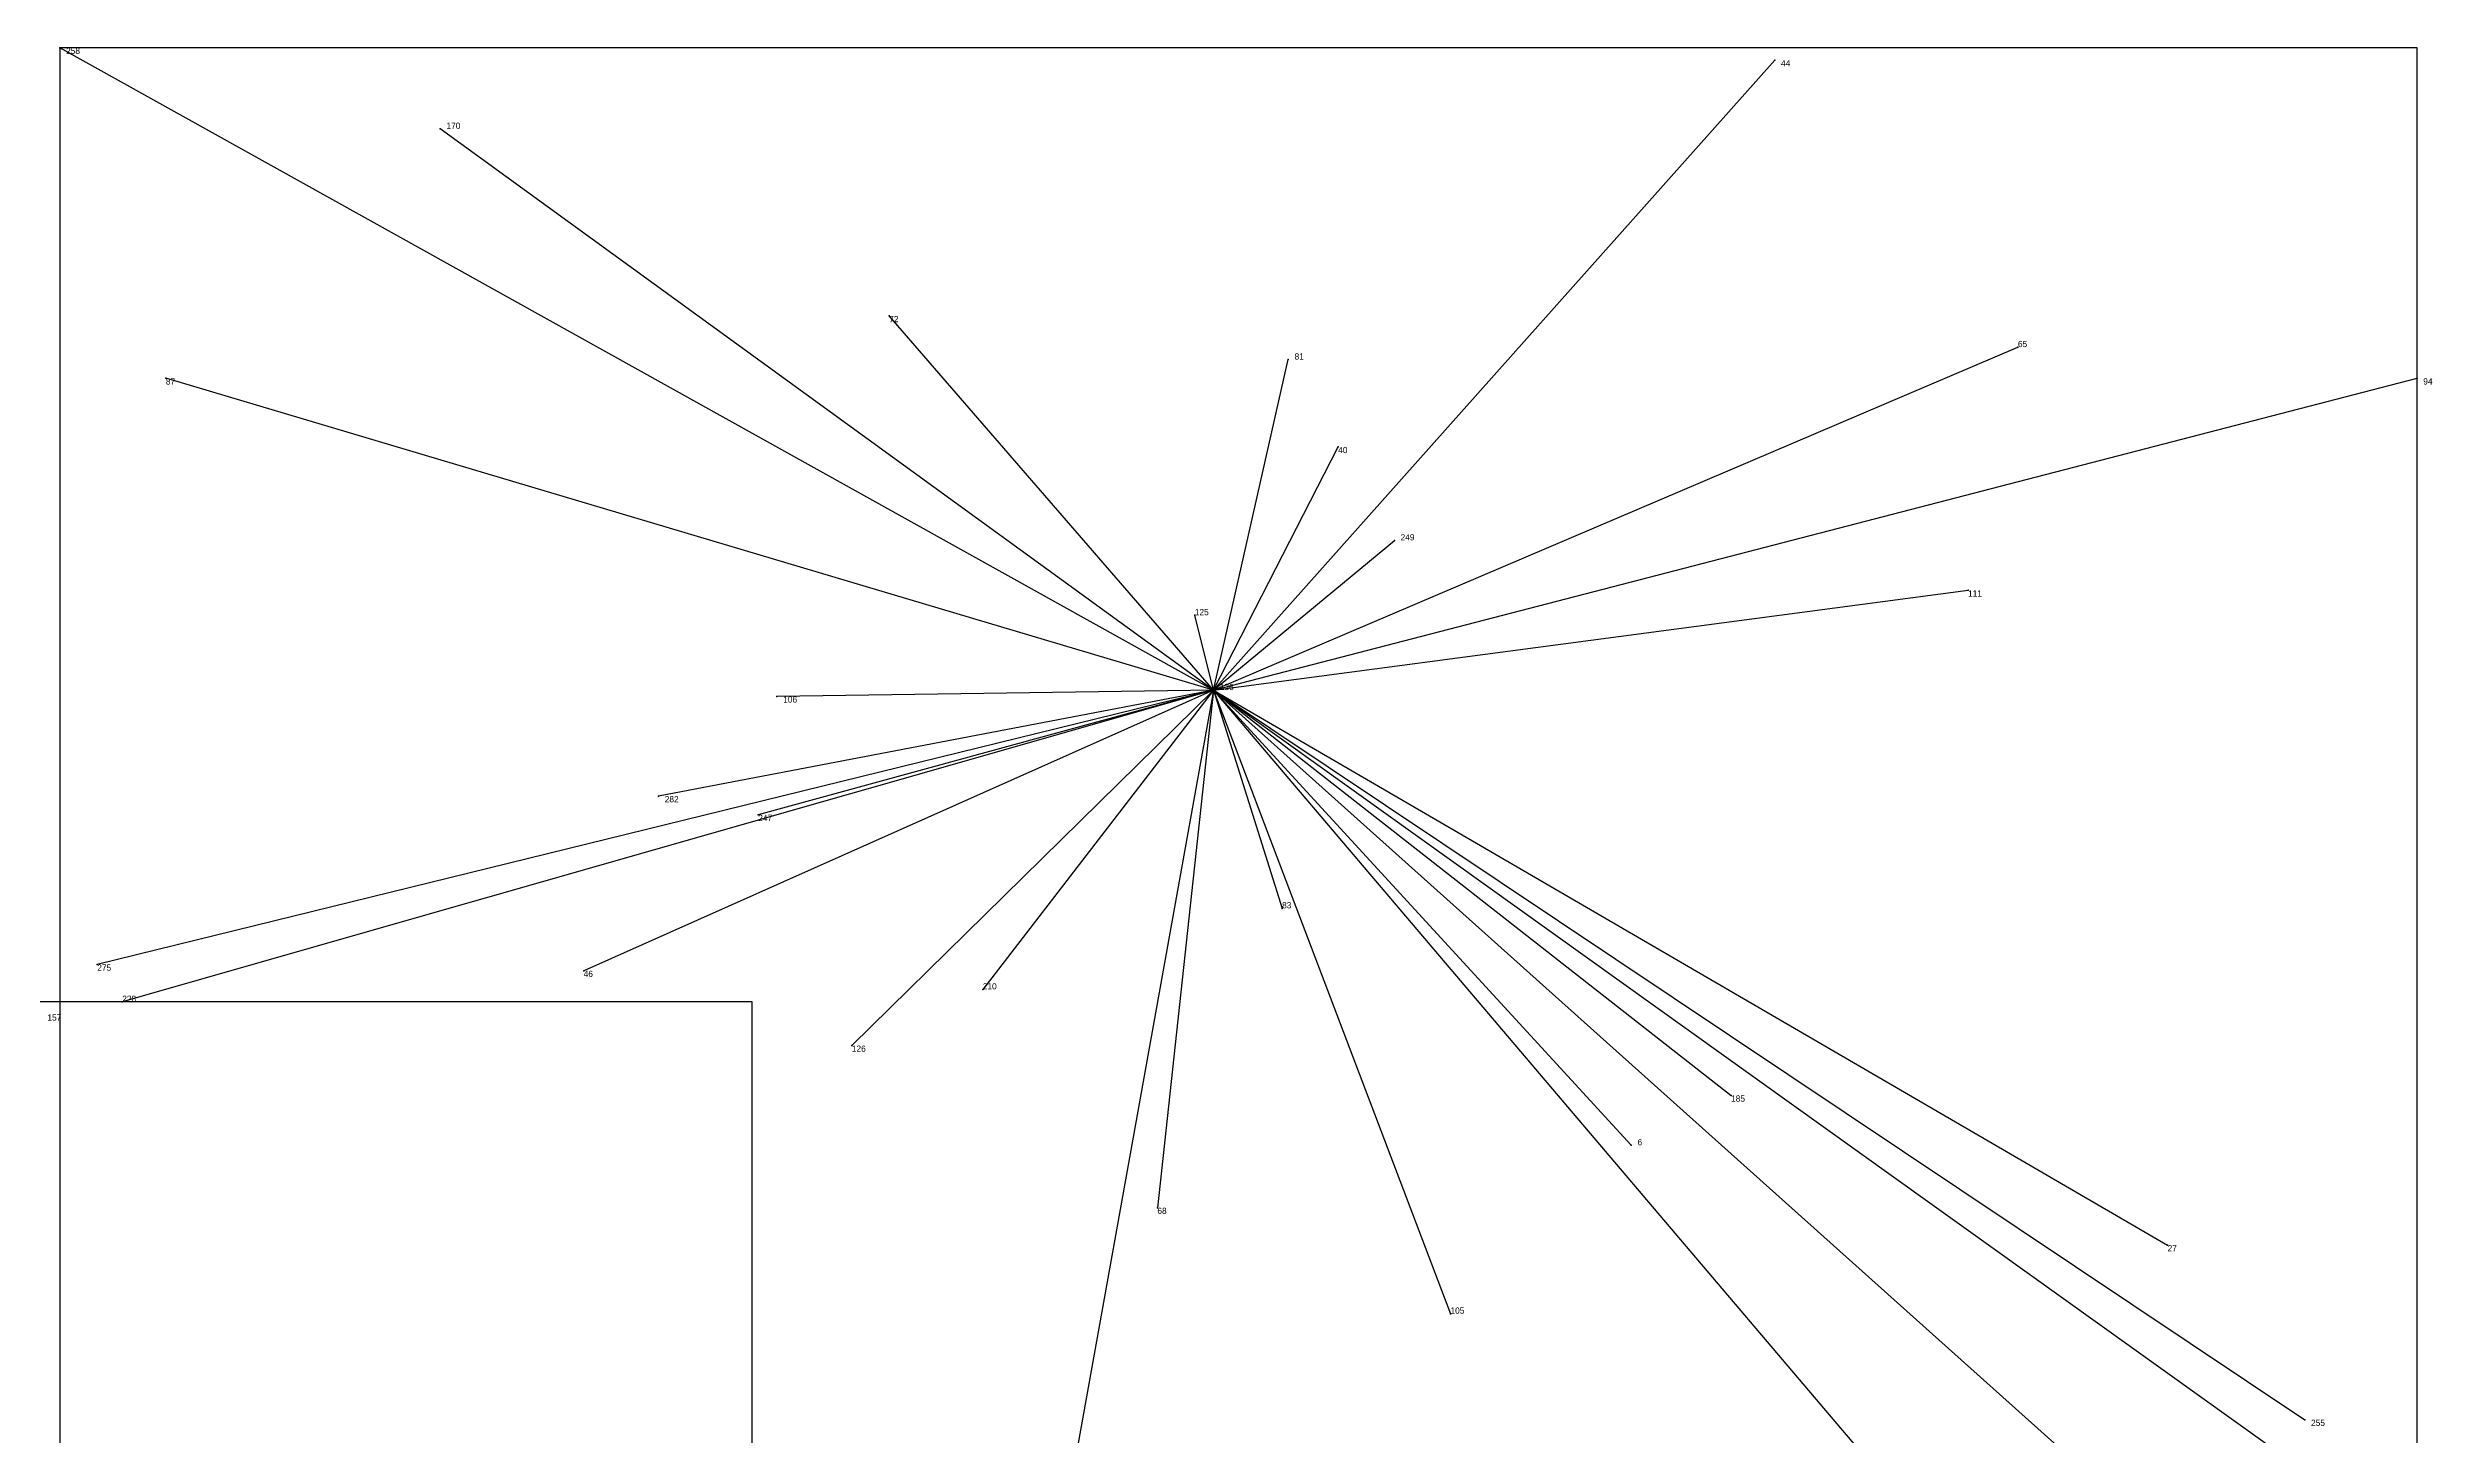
# Model space of a CAD drawing. Extents: x 0.01 to 1, y 0.004 to 0.997.
# Drawn here: x 0.6171 to 0.9994, y 0.7645 to 0.987 of the extents above; entities that cross this region are included whole.
import ezdxf

# ---------------------------------------------------------------- set-up
doc = ezdxf.new("R2010")
doc.units = 0
for name, color, linetype in [('Clients', 3, 'CONTINUOUS'), ('Facilities', 3, 'CONTINUOUS'), ('Facilities_lines', 3, 'CONTINUOUS'), ('Min_max_boxes', 1, 'CONTINUOUS'), ('Normals', 1, 'CONTINUOUS'), ('Source_points', 5, 'CONTINUOUS'), ('Text', 3, 'CONTINUOUS')]:
    doc.layers.add(name, color=color, linetype=linetype)

msp = doc.modelspace()

# ---------------------------------------------------------------- linework, layer by layer
at = {"layer": 'Clients', "color": 5}
for p in [(0.619, 0.987), (0.894, 0.985), (0.68, 0.974), (0.752, 0.944), (0.816, 0.937), (0.933, 0.939), (0.636, 0.934), (0.997, 0.934), (0.824, 0.923), (0.833, 0.908), (0.925, 0.9), (0.801, 0.896), (0.734, 0.883), (0.715, 0.867), (0.731, 0.864), (0.815, 0.849), (0.625, 0.84), (0.703, 0.839), (0.629, 0.834), (0.767, 0.836), (0.746, 0.827), (0.887, 0.819), (0.871, 0.811), (0.795, 0.801), (0.957, 0.795), (0.842, 0.784), (0.979, 0.767)]:
    msp.add_point(p, dxfattribs=at)
at = {"layer": 'Facilities', "color": 3}
msp.add_point((0.804, 0.884), dxfattribs=at)
at = {"layer": 'Facilities_lines', "color": 3}
for q in [(0.619, 0.987), (0.894, 0.985), (0.68, 0.974), (0.752, 0.944), (0.933, 0.939), (0.816, 0.937), (0.636, 0.934), (0.997, 0.934), (0.824, 0.923), (0.833, 0.908), (0.925, 0.9), (0.801, 0.896), (0.625, 0.84), (0.629, 0.834), (0.703, 0.839), (0.715, 0.867), (0.731, 0.864), (0.734, 0.883), (0.746, 0.827), (0.767, 0.836), (0.772, 0.706), (0.795, 0.801), (0.871, 0.811), (0.957, 0.795), (0.842, 0.784), (0.815, 0.849), (0.986, 0.721), (0.887, 0.819), (0.934, 0.731), (0.979, 0.767), (0.973, 0.763)]:
    msp.add_line((0.804, 0.884), q, dxfattribs=at)
at = {"layer": 'Min_max_boxes', "color": 1}
for p, q in [((0.997, 0.987), (0.619, 0.987)), ((0.619, 0.987), (0.619, 0.706)), ((0.997, 0.987), (0.619, 0.987)), ((0.619, 0.987), (0.619, 0.706)), ((0.619, 0.987), (0.619, 0.987)), ((0.997, 0.706), (0.997, 0.987)), ((0.997, 0.706), (0.997, 0.987)), ((0.997, 0.987), (0.997, 0.987)), ((0.73, 0.834), (0.458, 0.834)), ((0.73, 0.834), (0.458, 0.834)), ((0.73, 0.547), (0.73, 0.834)), ((0.73, 0.547), (0.73, 0.834)), ((0.73, 0.834), (0.73, 0.834))]:
    msp.add_line(p, q, dxfattribs=at)
at = {"layer": 'Normals', "color": 1}
for p, q in [((0.619, 0.987), (0.619, 0.987, 0.1)), ((0.894, 0.985), (0.894, 0.985, 0.1)), ((0.68, 0.974), (0.68, 0.974, 0.1)), ((0.752, 0.944), (0.752, 0.944, 0.1)), ((0.816, 0.937), (0.816, 0.937, 0.1)), ((0.933, 0.939), (0.933, 0.939, 0.1)), ((0.636, 0.934), (0.636, 0.934, 0.1)), ((0.997, 0.934), (0.997, 0.934, 0.1)), ((0.824, 0.923), (0.824, 0.923, 0.1)), ((0.833, 0.908), (0.833, 0.908, 0.1)), ((0.925, 0.9), (0.925, 0.9, 0.1)), ((0.801, 0.896), (0.801, 0.896, 0.1)), ((0.804, 0.884), (0.804, 0.884, 0.1)), ((0.734, 0.883), (0.734, 0.883, 0.1)), ((0.715, 0.867), (0.715, 0.867, 0.1)), ((0.731, 0.864), (0.731, 0.864, 0.1)), ((0.815, 0.849), (0.815, 0.849, 0.1)), ((0.625, 0.84), (0.625, 0.84, 0.1)), ((0.703, 0.839), (0.703, 0.839, 0.1)), ((0.629, 0.834), (0.629, 0.834, 0.1)), ((0.767, 0.836), (0.767, 0.836, 0.1)), ((0.746, 0.827), (0.746, 0.827, 0.1)), ((0.887, 0.819), (0.887, 0.819, 0.1)), ((0.871, 0.811), (0.871, 0.811, 0.1)), ((0.795, 0.801), (0.795, 0.801, 0.1)), ((0.957, 0.795), (0.957, 0.795, 0.1)), ((0.842, 0.784), (0.842, 0.784, 0.1)), ((0.979, 0.767), (0.979, 0.767, 0.1))]:
    msp.add_line(p, q, dxfattribs=at)
at = {"layer": 'Source_points', "color": 5}
for p in [(0.619, 0.987), (0.894, 0.985), (0.68, 0.974), (0.752, 0.944), (0.816, 0.937), (0.933, 0.939), (0.636, 0.934), (0.997, 0.934), (0.824, 0.923), (0.833, 0.908), (0.925, 0.9), (0.801, 0.896), (0.804, 0.884), (0.734, 0.883), (0.715, 0.867), (0.731, 0.864), (0.815, 0.849), (0.625, 0.84), (0.703, 0.839), (0.629, 0.834), (0.767, 0.836), (0.746, 0.827), (0.887, 0.819), (0.871, 0.811), (0.795, 0.801), (0.957, 0.795), (0.842, 0.784), (0.979, 0.767)]:
    msp.add_point(p, dxfattribs=at)

# ---------------------------------------------------------------- texts
at = {"layer": 'Text', "color": 3}
for s, p in [('258', (0.62, 0.986)), ('44', (0.895, 0.984)), ('170', (0.681, 0.974)), ('72', (0.752, 0.943)), ('81', (0.817, 0.937)), ('65', (0.933, 0.939)), ('87', (0.636, 0.933)), ('94', (0.998, 0.933)), ('40', (0.824, 0.922)), ('249', (0.834, 0.908)), ('111', (0.925, 0.899)), ('125', (0.801, 0.896)), ('136', (0.805, 0.884)), ('106', (0.735, 0.882)), ('282', (0.716, 0.866)), ('247', (0.731, 0.863)), ('83', (0.815, 0.849)), ('275', (0.625, 0.839)), ('46', (0.703, 0.838)), ('228', (0.629, 0.834)), ('210', (0.767, 0.836)), ('157', (0.617, 0.831)), ('126', (0.746, 0.826)), ('185', (0.887, 0.818)), ('6', (0.872, 0.811)), ('68', (0.795, 0.8)), ('27', (0.957, 0.794)), ('105', (0.842, 0.784)), ('255', (0.98, 0.766))]:
    msp.add_text(s, height=0.001, dxfattribs=at).set_placement(p)

doc.saveas('drawing.dxf')
